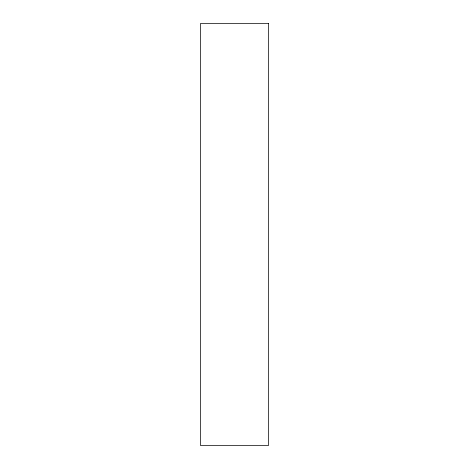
<?xml version="1.0" encoding="UTF-8"?>
<svg xmlns="http://www.w3.org/2000/svg" width="469" height="469" viewBox="0 0 469 469"><rect width="100%" height="100%" fill="white"/><g stroke="black" fill="none" stroke-linecap="round" stroke-linejoin="round"><path stroke-width="0.7" d="M268.461 23.45L200.539 23.45L200.539 445.55L268.461 445.55L268.461 23.45"/></g></svg>
